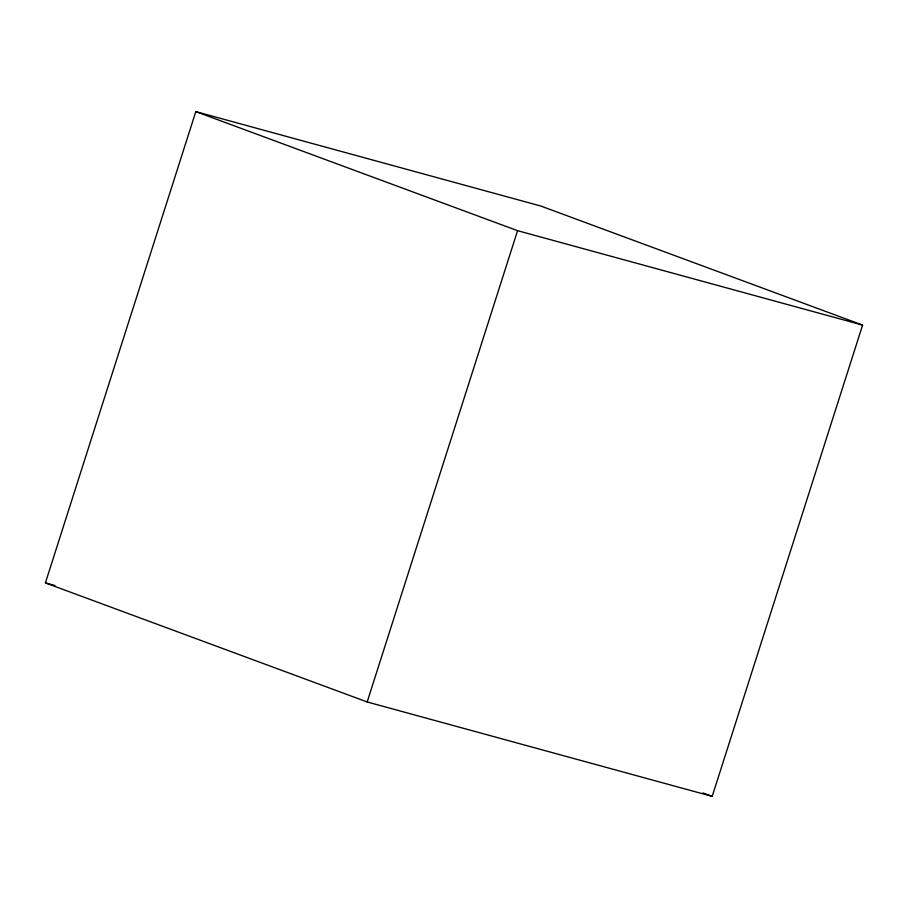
<?xml version="1.0" encoding="UTF-8"?>
<svg xmlns="http://www.w3.org/2000/svg" width="908" height="908" viewBox="0 0 908 908"><rect width="100%" height="100%" fill="white"/><g stroke="black" fill="none" stroke-linecap="round" stroke-linejoin="round"><path stroke-width="1.36" d="M45.4 582.902L195.81 111.616L540.827 206.037L862.6 325.098L712.19 796.384L367.173 701.963L45.4 582.902L54.945 585.524M367.173 701.963L517.571 230.677L195.81 111.616M517.571 230.677L862.6 325.098M702.883 792.934L712.19 796.384"/></g></svg>
